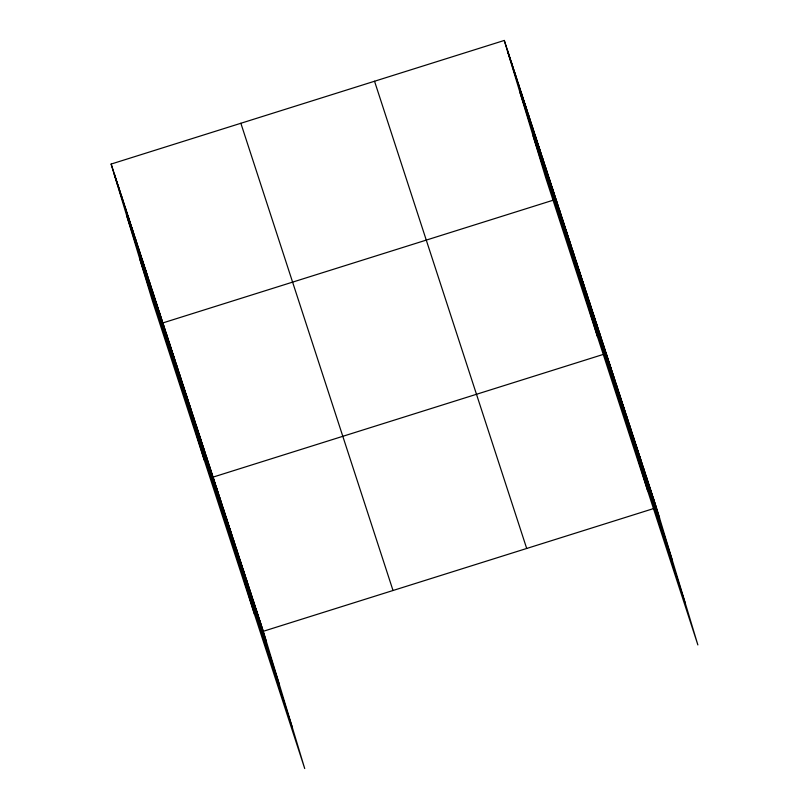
<?xml version="1.0" encoding="UTF-8"?>
<svg xmlns="http://www.w3.org/2000/svg" width="809" height="809" viewBox="0 0 809 809"><rect width="100%" height="100%" fill="white"/><g stroke="black" fill="none" stroke-linecap="round" stroke-linejoin="round"><path stroke-width="1.21" d="M111.126 164.065L263.279 631.293L304.72 768.55L152.567 301.322L111.126 164.065L504.28 40.45L656.433 507.678L697.874 644.935L545.721 177.707L504.28 40.45M263.279 631.293L656.433 507.678M507.435 50.906L659.598 518.134M520.066 92.752L672.228 559.98M533.08 135.861L685.243 603.089M374.537 81.244L526.699 548.472M240.86 123.271L393.022 590.499M114.281 174.522L266.444 641.749M126.912 216.367L279.075 683.595M139.927 259.477L292.089 726.704M653.085 497.393L656.251 507.86M649.738 487.119L652.903 497.575M646.391 476.835L649.556 487.301M643.044 466.56L646.199 477.017M639.697 456.276L642.852 466.742M636.349 446.002L639.504 456.458M633.002 435.727L636.157 446.184M629.655 425.443L632.81 435.899M626.308 415.169L629.463 425.625M622.96 404.884L626.115 415.341M619.613 394.61L622.768 405.066M616.266 384.326L619.421 394.792M612.919 374.051L616.074 384.508M609.571 363.767L612.726 374.233M647.665 490.75L606.224 353.493L213.07 477.108L254.511 614.365M602.877 343.208L606.032 353.675M599.53 332.934L602.685 343.39M596.182 322.649L599.338 333.116M592.835 312.375L595.99 322.831M589.488 302.101L592.643 312.557M586.141 291.816L589.296 302.273M582.793 281.542L585.949 291.998M579.446 271.258L582.601 281.714M576.099 260.983L579.254 271.44M572.752 250.699L575.907 261.165M569.405 240.425L572.56 250.881M566.057 230.14L569.212 240.607M562.71 219.866L565.865 230.322M559.363 209.582L562.518 220.048M597.457 336.564L556.016 199.307L162.852 322.922L204.303 460.179M552.567 188.719L555.722 199.176M549.109 178.122L552.274 188.588M545.66 167.534L548.826 177.99M542.212 156.946L545.377 167.402M538.764 146.358L541.929 156.815M535.315 135.76L538.47 146.227M531.867 125.173L535.022 135.629M528.419 114.585L531.574 125.041M524.97 103.997L528.125 114.453M521.522 93.399L524.677 103.865M518.073 82.811L521.229 93.268M514.625 72.223L517.78 82.68M511.177 61.636L514.332 72.092M507.728 51.038L510.883 61.504M259.932 621.009L263.087 631.465M256.584 610.734L259.74 621.191M253.237 600.45L256.392 610.916M249.89 590.176L253.045 600.632M246.543 579.891L249.698 590.358M243.196 569.617L246.351 580.073M239.848 559.332L243.003 569.799M236.501 549.058L239.656 559.515M233.154 538.774L236.309 549.24M229.807 528.499L232.962 538.956M226.459 518.225L229.614 528.681M223.112 507.941L226.267 518.397M219.765 497.666L222.92 508.123M216.418 487.382L219.573 497.838M209.723 466.823L212.878 477.29M206.376 456.549L209.531 467.005M203.029 446.265L206.184 456.731M199.681 435.99L202.837 446.447M196.334 425.706L199.489 436.172M192.987 415.432L196.142 425.888M189.64 405.147L192.795 415.614M186.292 394.873L189.448 405.329M182.945 384.599L186.1 395.055M179.598 374.314L182.753 384.771M176.251 364.04L179.406 374.496M172.904 353.755L176.059 364.212M169.556 343.481L172.711 353.938M166.209 333.197L169.364 343.663M159.403 312.335L162.569 322.791M155.955 301.737L159.12 312.203M152.507 291.149L155.672 301.605M149.058 280.561L152.223 291.018M145.61 269.963L148.765 280.43M142.162 259.376L145.317 269.832M138.713 248.788L141.868 259.244M135.265 238.2L138.42 248.656M131.816 227.602L134.972 238.068M128.368 217.014L131.523 227.471M124.92 206.426L128.075 216.883M121.471 195.839L124.626 206.295M118.023 185.241L121.178 195.707M114.575 174.653L117.73 185.109"/></g></svg>
